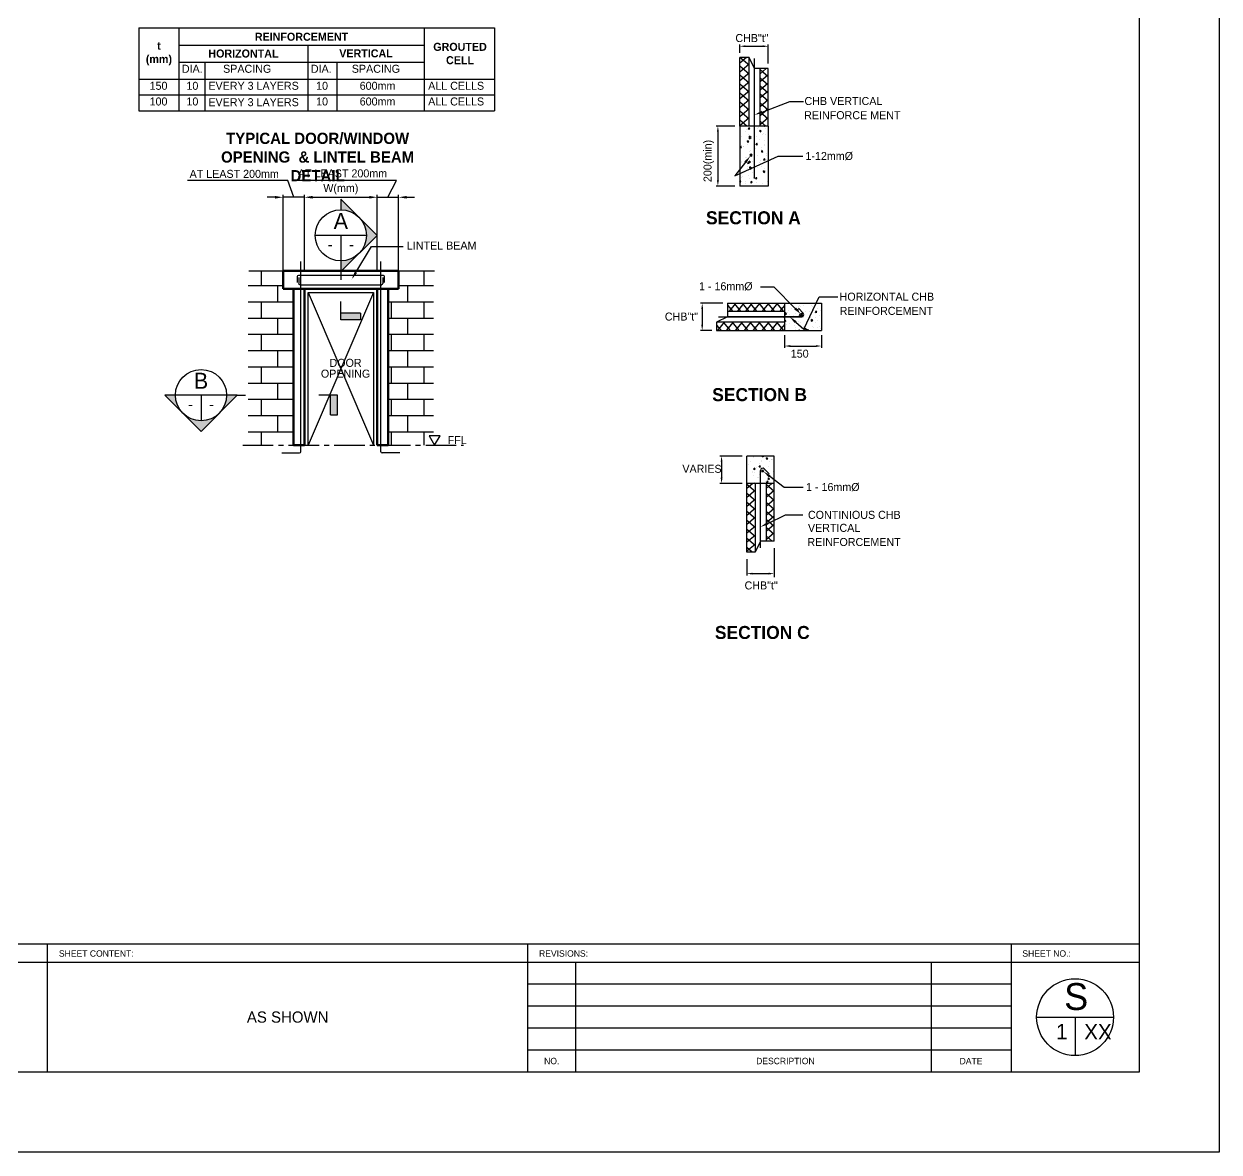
# Paper-space layout 'S1' of a CAD drawing. Header units: millimetres. Extents: x 0 to 841, y 0 to 594.
# Drawn here: x 467.6 to 841, y 0 to 352.3 of the extents above; entities that cross this region are included whole.
import ezdxf

# ---------------------------------------------------------------- set-up
doc = ezdxf.new("R2010")
doc.units = ezdxf.units.MM
doc.linetypes.add('CENTER2', pattern=[28.575, 19.05, -3.175, 3.175, -3.175])
for name, color, linetype in [('G-ANNO-CALLOUTS', 4, 'Continuous'), ('G-ANNO-DIM', 106, 'Continuous'), ('G-ANNO-SYMBOLS', 7, 'Continuous'), ('G-GRID LINES', 8, 'Continuous'), ('TB-BORDER THIN', 82, 'Continuous'), ('TB-BORDER THK', 152, 'Continuous'), ('TB-TEXT', 240, 'Continuous')]:
    doc.layers.add(name, color=color, linetype=linetype)
doc.styles.add('Century', font='GOTHIC.TTF')

# ---------------------------------------------------------------- blocks, each defined once
blk = doc.blocks.new('Section Callout_tail')
h = blk.add_hatch(color=4)
h.dxf.hatch_style = 1
h.paths.add_polyline_path([(469, 0), (576, 0), (576, 305), (469, 305)])
at = {"color": 4}
for p, q in [((469, 305), (469, 0)), ((469, 305), (576, 305)), ((576, 305), (576, 0)), ((576, 0), (288, 0))]:
    blk.add_line(p, q, dxfattribs=at)
blk = doc.blocks.new('Tblock_A1_Structl')
blk.add_line((796, 42.14), (796, 30.14))
blk.add_lwpolyline([(841, 594), (841, 0), (0, 0), (0, 594)], close=True)
at = {"layer": 'TB-BORDER THIN'}
for p, q in [((45, 59.29), (816, 59.29)), ((640, 25), (640, 59.29)), ((751, 59.29), (751, 25)), ((776, 52.43), (625, 52.43)), ((776, 45.57), (625, 45.57)), ((784, 42.14), (808, 42.14)), ((776, 38.71), (625, 38.71)), ((776, 31.86), (625, 31.86))]:
    blk.add_line(p, q, dxfattribs=at)
blk.add_circle((796, 42.14), 12, dxfattribs=at)
at = {"layer": 'TB-BORDER THK'}
for p, q in [((45, 65), (816, 65)), ((475, 25), (475, 65)), ((625, 25), (625, 65)), ((776, 65), (776, 25))]:
    blk.add_line(p, q, dxfattribs=at)
blk.add_lwpolyline([(816, 569), (816, 25), (45, 25), (45, 569)], close=True, dxfattribs=at)
at = {"layer": 'TB-TEXT', "style": 'Century'}
for s, insert, char_height, width, attachment_point in [('SHEET CONTENT:', (478.54, 62), 2, 38.9013, 4), ('REVISIONS:', (628.54, 62), 2, 22.6493, 4), ('SHEET NO.:', (779.54, 62), 2, 22.6493, 4), ('AS SHOWN', (550, 42.14), 3.5, 150, 5), ('NO.', (632.5, 28.43), 2, 15, 5), ('DESCRIPTION', (705.5, 28.43), 2, 91, 5), ('DATE', (763.5, 28.43), 2, 25, 5)]:
    blk.add_mtext(s, dxfattribs=dict(at, insert=insert, char_height=char_height, width=width, attachment_point=attachment_point))
at = {"layer": 'TB-TEXT', "ltscale": 0.2, "attachment_point": 1, "style": 'Century'}
for s, insert, char_height in [('S', (792.61, 52.77), 8.4), ('XX', (798.87, 39.97), 4.8)]:
    blk.add_mtext_dynamic_manual_height_columns(s, width=3.3853, gutter_width=5, heights=[0], dxfattribs=dict(at, insert=insert, char_height=char_height))

psp = doc.layouts.new('S1')

# ---------------------------------------------------------------- hatches: boundary and pattern name
at = {"layer": 'G-ANNO-CALLOUTS'}
h = psp.add_hatch(color=4, dxfattribs=at)
h.dxf.hatch_style = 1
h.paths.add_polyline_path([(572.27, 291.94, 0.198912), (566.61, 294.28), (566.61, 297.6)])
h.paths.add_polyline_path([(577.93, 286.28), (572.27, 280.63, 0.198912), (574.61, 286.28, 0.198912), (572.27, 291.94)])
h.paths.add_polyline_path([(566.61, 274.97), (566.61, 278.28, 0.198912), (572.27, 280.63)])
h = psp.add_hatch(color=4, dxfattribs=at)
h.dxf.hatch_style = 1
h.paths.add_polyline_path([(528.6, 230.72, 0.198912), (530.94, 236.38), (534.26, 236.38)])
h.paths.add_polyline_path([(522.94, 225.06), (517.29, 230.72, 0.198912), (522.94, 228.38, 0.198912), (528.6, 230.72)])
h.paths.add_polyline_path([(511.63, 236.38), (514.94, 236.38, 0.198912), (517.29, 230.72)])
at = {"layer": 'G-ANNO-DIM', "ltscale": 0.2}
for points in [[(694.76, 310.97, 1), (694.76, 311.65, 1)], [(710.55, 261.16, 1), (710.55, 261.84, 1)], [(698.76, 212.83, 1), (698.08, 212.83, 1)]]:
    psp.add_hatch(color=5, dxfattribs=at).paths.add_polyline_path(points)

# ---------------------------------------------------------------- linework, layer by layer
at = {"color": 6}
for p, q in [((503.52, 351.05), (503.52, 325.2)), ((503.52, 351.05), (614.66, 351.05)), ((516.03, 351.05), (516.03, 325.2)), ((592.64, 351.05), (592.64, 325.2)), ((614.66, 351.05), (614.66, 325.2)), ((516.03, 345.72), (592.64, 345.72)), ((556.33, 345.72), (556.33, 325.2)), ((503.52, 335.05), (614.66, 335.05)), ((503.52, 325.2), (614.66, 325.2))]:
    psp.add_line(p, q, dxfattribs=at)
at = {"ltscale": 0.2}
for p, q in [((516.03, 340.38), (592.64, 340.38)), ((524.12, 340.38), (524.12, 325.2)), ((565.39, 340.38), (565.39, 325.2)), ((503.52, 330.12), (614.66, 330.12))]:
    psp.add_line(p, q, dxfattribs=at)
at = {"layer": 'G-ANNO-CALLOUTS', "color": 4}
for p, q in [((566.61, 297.6), (566.61, 294.28)), ((566.61, 297.6), (577.93, 286.28)), ((574.61, 286.28), (558.61, 286.28)), ((566.61, 286.28), (566.61, 278.28)), ((566.61, 274.97), (577.93, 286.28)), ((566.61, 278.28), (566.61, 274.97)), ((566.61, 274.97), (566.61, 272.38)), ((514.94, 236.38), (511.63, 236.38)), ((511.63, 236.38), (522.94, 225.06)), ((530.94, 236.38), (514.94, 236.38)), ((522.94, 236.38), (522.94, 228.38)), ((534.26, 236.38), (522.94, 225.06)), ((534.26, 236.38), (530.94, 236.38)), ((534.26, 236.38), (536.85, 236.38)), ((534.26, 236.38), (536.85, 236.38))]:
    psp.add_line(p, q, dxfattribs=at)
for centre in [(566.61, 286.28), (522.94, 236.38)]:
    psp.add_circle(centre, 8, dxfattribs=at)
at = {"layer": 'G-ANNO-DIM', "ltscale": 0.2}
for p, q in [((691.24, 343.33), (691.24, 345.9)), ((693.01, 345.33), (698.4, 345.33)), ((700.16, 339.91), (700.16, 345.9)), ((695.88, 304.03), (695.88, 341.52)), ((689.74, 320.42), (683.85, 320.42)), ((684.41, 318.65), (684.41, 303.42)), ((693.07, 320.33), (693.07, 320.33)), ((693.15, 318.74), (693.15, 318.74)), ((693.28, 319.32), (693.28, 319.32)), ((693.99, 319.43), (694.2, 319.91)), ((693.99, 319.43), (694.4, 319.51)), ((694.05, 317.62), (694.05, 317.62)), ((694.4, 319.51), (694.2, 319.91)), ((696.68, 319.6), (696.68, 319.6)), ((696.96, 319.86), (696.96, 319.86)), ((697.43, 319.36), (697.43, 319.36)), ((697.62, 318.56), (697.58, 319.09)), ((697.95, 318.83), (697.58, 319.09)), ((697.62, 318.56), (697.95, 318.83)), ((698.42, 317.73), (698.42, 317.73)), ((698.57, 318.13), (698.57, 318.13)), ((698.98, 320.4), (698.99, 320.42)), ((698.98, 320.4), (699.06, 320.42)), ((699.16, 319.74), (699.16, 319.74)), ((699.25, 317.85), (699.25, 317.85)), ((700.07, 319.88), (700.07, 319.88)), ((691.4, 313.62), (691.61, 314.1)), ((691.4, 313.62), (691.81, 313.7)), ((691.81, 313.7), (691.61, 314.1)), ((691.64, 317.18), (691.64, 317.18)), ((691.64, 314.2), (691.64, 314.2)), ((691.87, 314.25), (691.87, 314.25)), ((692.29, 313.89), (692.29, 313.89)), ((692.54, 314.09), (692.54, 314.09)), ((693.6, 314.63), (693.6, 314.63)), ((693.72, 315.29), (693.68, 315.82)), ((694.05, 315.56), (693.68, 315.82)), ((693.72, 315.29), (694.05, 315.56)), ((693.94, 316.03), (693.94, 316.03)), ((694.25, 316.45), (694.24, 317.25)), ((694.77, 316.83), (694.24, 317.25)), ((694.25, 316.45), (694.77, 316.83)), ((694.65, 316.8), (694.65, 316.8)), ((694.76, 317.01), (694.76, 317.01)), ((696.36, 315.29), (696.36, 315.29)), ((696.38, 317.19), (696.38, 317.19)), ((696.39, 314.59), (696.61, 315.07)), ((696.39, 314.59), (696.81, 314.67)), ((696.81, 314.67), (696.61, 315.07)), ((696.83, 314.43), (696.83, 314.43)), ((697.34, 316.32), (697.34, 316.32)), ((698.98, 315.82), (698.98, 315.82)), ((699.08, 314.45), (699.08, 314.45)), ((699.13, 314.53), (699.13, 314.53)), ((692.95, 310.6), (692.95, 310.6)), ((693.42, 310.71), (693.42, 310.71)), ((694.15, 312.37), (694.15, 312.37)), ((694.42, 311.01), (694.42, 311.01)), ((694.59, 312.74), (694.59, 312.74)), ((695.75, 310.64), (695.75, 310.64)), ((696.2, 313.27), (696.2, 313.27)), ((696.71, 311.11), (696.71, 311.11)), ((697.96, 313.56), (697.96, 313.56)), ((697.99, 313.03), (697.99, 313.03)), ((698.18, 312.22), (698.13, 312.75)), ((698.5, 312.49), (698.13, 312.75)), ((698.18, 312.22), (698.5, 312.49)), ((698.8, 309.74), (699.02, 310.23)), ((699.22, 309.82), (699.02, 310.23)), ((699.51, 310.12), (699.51, 310.12)), ((699.57, 311.84), (699.57, 311.84)), ((699.74, 311.16), (699.74, 311.16)), ((691.86, 309.18), (691.86, 309.18)), ((691.92, 309.4), (691.92, 309.4)), ((692, 307.6), (692, 307.6)), ((693.53, 307.67), (693.53, 307.67)), ((693.61, 307.31), (693.61, 307.31)), ((693.81, 308.77), (694.02, 309.26)), ((693.81, 308.77), (694.22, 308.85)), ((694.22, 308.85), (694.02, 309.26)), ((694.28, 308.95), (694.23, 309.48)), ((694.6, 309.22), (694.23, 309.48)), ((694.28, 308.95), (694.6, 309.22)), ((694.3, 307.7), (694.3, 307.7)), ((694.45, 306.91), (694.43, 307.7)), ((694.96, 307.28), (694.43, 307.7)), ((694.45, 306.91), (694.96, 307.29)), ((695, 307.18), (695, 307.18)), ((695.25, 309.46), (695.25, 309.46)), ((696.72, 307.57), (696.72, 307.57)), ((697.35, 308.92), (697.35, 308.92)), ((697.78, 309.74), (697.78, 309.74)), ((697.96, 307.86), (697.96, 307.86)), ((698.65, 309.74), (698.65, 309.74)), ((698.73, 305.88), (698.69, 306.41)), ((699.06, 306.15), (698.69, 306.41)), ((698.8, 309.74), (699.22, 309.83)), ((698.96, 307.19), (698.96, 307.19)), ((699.31, 306.46), (699.31, 306.46)), ((699.33, 306.2), (699.33, 306.2)), ((550.05, 303.45), (518.75, 303.45)), ((551.91, 298.18), (550.05, 303.45)), ((584.02, 303.45), (552.71, 303.45)), ((581.32, 298.18), (584.02, 303.45)), ((691.24, 303.01), (691.43, 303.44)), ((691.24, 302.96), (691.63, 303.04)), ((691.32, 304.83), (691.32, 304.83)), ((691.63, 303.04), (691.43, 303.44)), ((691.88, 304.28), (691.88, 304.28)), ((692.22, 304.63), (692.22, 304.63)), ((692.52, 305.9), (692.52, 305.9)), ((692.93, 303.1), (692.93, 303.1)), ((693.18, 302.61), (693.18, 302.61)), ((693.94, 305.01), (693.94, 305.01)), ((694.26, 304.03), (694.26, 304.03)), ((694.83, 302.61), (694.79, 303.14)), ((695.16, 302.88), (694.79, 303.14)), ((694.83, 302.61), (695.16, 302.88)), ((695.13, 305.95), (695.13, 305.95)), ((695.54, 304.44), (695.54, 304.44)), ((695.91, 306.17), (695.91, 306.17)), ((696.22, 303.93), (696.43, 304.42)), ((696.22, 303.93), (696.63, 304.01)), ((696.63, 304.01), (696.43, 304.41)), ((696.54, 303.65), (696.54, 303.65)), ((696.56, 302.88), (696.56, 302.88)), ((696.73, 304.22), (696.73, 304.22)), ((698.34, 302.5), (698.34, 302.5)), ((698.73, 305.88), (699.06, 306.15)), ((699.96, 303.17), (699.96, 303.17)), ((548.55, 275.22), (548.55, 298.98)), ((555.26, 289.22), (555.26, 298.98)), ((577.97, 275.22), (577.97, 298.98)), ((584.67, 275.22), (584.67, 298.98)), ((689.74, 301.66), (683.85, 301.66)), ((546.05, 298.18), (543.55, 298.18)), ((555.26, 298.18), (548.55, 298.18)), ((557.76, 298.18), (575.47, 298.18)), ((577.97, 298.18), (584.67, 298.18)), ((587.17, 298.18), (589.67, 298.18)), ((555.26, 275.22), (555.26, 294.1)), ((577.97, 284.35), (577.97, 294.1)), ((554.07, 218.7), (554.07, 278.14)), ((579.16, 218.7), (579.16, 278.14)), ((552.99, 273.4), (552.99, 271.56)), ((579.89, 273.75), (553.34, 273.75)), ((553.44, 273.07), (553.44, 271.24)), ((579.79, 271.24), (579.79, 273.07)), ((580.24, 271.56), (580.24, 273.4)), ((553.79, 270.88), (579.43, 270.88)), ((685.91, 265.06), (678.95, 265.06)), ((679.51, 263.29), (679.51, 258.35)), ((705.35, 261.44), (705.33, 262.23)), ((705.86, 261.81), (705.33, 262.23)), ((705.35, 261.44), (705.86, 261.82)), ((706.23, 262.04), (706.23, 262.04)), ((706.38, 262.87), (706.38, 262.87)), ((706.79, 261.54), (706.79, 261.54)), ((707.31, 263.46), (707.31, 263.46)), ((707.58, 264.22), (707.58, 264.22)), ((708.51, 261.93), (708.51, 261.93)), ((709.26, 262.59), (709.21, 263.11)), ((709.58, 262.86), (709.21, 263.11)), ((709.26, 262.59), (709.58, 262.86)), ((709.57, 264.1), (709.57, 264.1)), ((711.06, 261.95), (709.58, 263.51)), ((709.61, 262.31), (709.61, 262.31)), ((709.88, 264.32), (709.88, 264.32)), ((709.95, 261.24), (710.16, 261.73)), ((710.22, 261.6), (710.16, 261.73)), ((710.2, 264.11), (710.2, 264.11)), ((711.29, 264.48), (711.29, 264.48)), ((711.8, 262.39), (711.8, 262.39)), ((713.01, 262.6), (713.01, 262.6)), ((713.53, 264.48), (713.53, 264.48)), ((713.9, 263.12), (713.9, 263.12)), ((714.1, 264.01), (714.1, 264.01)), ((714.94, 262.21), (715.16, 262.7)), ((714.94, 262.21), (715.36, 262.3)), ((715.36, 262.29), (715.16, 262.7)), ((715.62, 263.58), (715.62, 263.58)), ((716.4, 262.87), (716.4, 262.87)), ((684.61, 260.82), (710.6, 260.82)), ((705.37, 260.35), (705.23, 260.62)), ((705.23, 260.33), (705.37, 260.35)), ((705.36, 259.31), (705.31, 259.84)), ((705.68, 259.59), (705.31, 259.84)), ((705.36, 259.31), (705.68, 259.59)), ((705.73, 259.37), (705.73, 259.37)), ((705.77, 258.3), (705.77, 258.3)), ((706.88, 258.75), (706.88, 258.75)), ((707.46, 260.9), (707.46, 260.9)), ((707.97, 260.17), (707.97, 260.17)), ((707.98, 261.14), (707.98, 261.14)), ((708.33, 258.01), (708.33, 258.01)), ((709.58, 259.42), (709.58, 259.42)), ((709.95, 261.24), (710.27, 261.3)), ((710.27, 259.02), (710.27, 259.02)), ((711.11, 260.56), (711.11, 260.56)), ((711.19, 257.69), (711.19, 257.69)), ((713.41, 260.66), (713.41, 260.66)), ((713.71, 259.52), (713.67, 260.05)), ((714.04, 259.79), (713.67, 260.05)), ((713.67, 259.31), (713.67, 259.31)), ((713.71, 259.52), (714.04, 259.79)), ((713.9, 257.87), (713.9, 257.87)), ((714.76, 260.73), (714.76, 260.73)), ((715.01, 258.94), (715.01, 258.94)), ((715.48, 259.59), (715.48, 259.59)), ((716.19, 257.97), (716.19, 257.97)), ((716.31, 261.29), (716.31, 261.29)), ((682.52, 256.58), (678.95, 256.58)), ((705.23, 255.07), (705.23, 251.16)), ((708.63, 256.88), (708.63, 256.88)), ((708.7, 257.65), (708.7, 257.65)), ((709.79, 256.58), (709.77, 256.77)), ((710.05, 256.58), (709.77, 256.77)), ((711.71, 256.58), (711.69, 257.2)), ((712.22, 256.78), (711.69, 257.2)), ((711.95, 256.58), (712.22, 256.78)), ((712.44, 256.58), (712.57, 256.89)), ((712.73, 256.58), (712.57, 256.88)), ((712.7, 257.03), (712.7, 257.03)), ((714.42, 257.42), (714.42, 257.42)), ((715.41, 257.44), (715.41, 257.44)), ((716.62, 257.21), (716.62, 257.21)), ((716.79, 255.07), (716.79, 251.16)), ((707, 251.72), (715.02, 251.72)), ((548.13, 218.35), (553.72, 218.35)), ((585.09, 218.35), (579.51, 218.35)), ((691.98, 217.36), (685, 217.36)), ((695.68, 216.88), (695.68, 216.88)), ((695.69, 217.12), (695.69, 217.12)), ((696.82, 217.23), (696.82, 217.23)), ((698.4, 217.15), (698.4, 217.36)), ((698.4, 217.15), (698.69, 217.36)), ((699.67, 216.33), (699.63, 216.85)), ((700, 216.6), (699.63, 216.85)), ((699.67, 216.33), (700, 216.6)), ((685.56, 215.59), (685.56, 210.56)), ((693.47, 214.03), (693.47, 214.03)), ((694.04, 214.68), (694.04, 214.68)), ((694.6, 215.7), (694.6, 215.7)), ((695.77, 213.05), (695.73, 213.58)), ((696.1, 213.33), (695.73, 213.58)), ((695.77, 213.05), (696.1, 213.33)), ((696.35, 213.83), (696.35, 213.83)), ((697.28, 215.15), (697.28, 215.15)), ((697.29, 213.96), (697.5, 214.44)), ((697.29, 213.96), (697.7, 214.04)), ((697.7, 214.04), (697.5, 214.44)), ((697.73, 188.72), (697.73, 212.88)), ((697.99, 215.98), (697.99, 215.98)), ((698.19, 215.54), (698.19, 215.54)), ((698.4, 213.7), (698.4, 213.7)), ((698.88, 213.43), (698.88, 213.43)), ((700.45, 211.85), (698.9, 213.37)), ((700.13, 214.09), (700.13, 214.09)), ((700.49, 215.64), (700.49, 215.64)), ((701.11, 216.4), (701.11, 216.4)), ((701.18, 216.26), (701.18, 216.26)), ((701.39, 216.26), (701.39, 216.26)), ((695.07, 212.31), (695.07, 212.31)), ((695.26, 212.42), (695.26, 212.42)), ((695.62, 211.15), (695.62, 211.15)), ((695.78, 212.12), (695.78, 212.12)), ((695.92, 209.13), (695.92, 209.13)), ((696.68, 210.58), (696.68, 210.58)), ((697, 210.55), (697, 210.55)), ((697.35, 211.53), (697.35, 211.53)), ((698.07, 212.22), (698.07, 212.22)), ((698.65, 212.69), (698.65, 212.69)), ((699.31, 209.4), (699.31, 209.4)), ((699.7, 209.11), (699.91, 209.6)), ((699.7, 209.11), (700.11, 209.2)), ((700.11, 209.19), (699.91, 209.6)), ((699.95, 210.17), (699.95, 210.17)), ((700.23, 209.99), (700.18, 210.52)), ((700.55, 210.26), (700.18, 210.51)), ((700.23, 209.99), (700.55, 210.26)), ((700.49, 211.7), (700.49, 211.7)), ((701.73, 212.38), (701.73, 212.38)), ((691.98, 208.79), (685, 208.79)), ((694.56, 208.97), (694.56, 208.97)), ((695.66, 208.8), (695.66, 208.8)), ((698.28, 208.86), (698.28, 208.86)), ((699.31, 208.96), (699.31, 208.96)), ((702.02, 188.6), (702.02, 179.52)), ((693.45, 185.18), (693.45, 180.08)), ((695.22, 180.64), (700.25, 180.64))]:
    psp.add_line(p, q, dxfattribs=at)
at = {"layer": 'G-ANNO-DIM', "color": 7}
for p, q in [((691.24, 320.42), (691.24, 341.83)), ((694.17, 341.83), (691.24, 341.83)), ((694.17, 320.42), (694.17, 341.83)), ((695.88, 338.4), (694.17, 341.83)), ((700.16, 338.4), (695.88, 338.4)), ((697.59, 320.42), (697.59, 338.4)), ((700.16, 320.42), (700.16, 338.4)), ((700.16, 320.42), (691.24, 320.42)), ((691.24, 320.42), (691.24, 301.66)), ((700.16, 320.42), (700.16, 301.66)), ((700.16, 301.66), (691.24, 301.66)), ((687.41, 265.06), (687.41, 260.82)), ((687.41, 265.06), (716.79, 265.06)), ((705.23, 262.52), (687.41, 262.52)), ((705.23, 265.06), (705.23, 256.58)), ((716.79, 265.06), (716.79, 256.58)), ((687.41, 260.82), (684.02, 259.12)), ((684.02, 259.12), (684.02, 256.58)), ((705.23, 259.12), (684.02, 259.12)), ((684.02, 256.58), (716.79, 256.58)), ((693.45, 187.38), (693.45, 217.36)), ((702.02, 217.36), (693.45, 217.36)), ((702.02, 190.81), (702.02, 217.36)), ((702.02, 208.79), (693.45, 208.79)), ((696.02, 208.79), (696.02, 187.38)), ((699.45, 208.79), (699.45, 190.81)), ((697.73, 190.81), (696.02, 187.38)), ((702.02, 190.81), (697.73, 190.81)), ((696.02, 187.38), (693.45, 187.38))]:
    psp.add_line(p, q, dxfattribs=at)
at = {"layer": 'G-ANNO-DIM'}
for p, q in [((693.3, 341.83), (691.24, 340.09)), ((694.17, 339.42), (691.31, 341.83)), ((694.17, 339.76), (691.24, 337.29)), ((694.17, 336.62), (691.24, 339.09)), ((694.17, 336.96), (691.24, 334.49)), ((694.17, 333.81), (691.24, 336.28)), ((695.88, 304.03), (695.88, 338.4)), ((699.53, 338.4), (697.59, 336.77)), ((700.16, 335.79), (697.59, 337.96)), ((700.16, 336.37), (697.59, 334.2)), ((694.17, 334.16), (691.24, 331.69)), ((694.17, 331.01), (691.24, 333.48)), ((700.16, 333.23), (697.59, 335.4)), ((700.16, 333.8), (697.59, 331.63)), ((700.16, 330.66), (697.59, 332.83)), ((694.17, 331.35), (691.24, 328.88)), ((694.17, 328.21), (691.24, 330.68)), ((700.16, 331.35), (697.59, 329.18)), ((700.16, 328.21), (697.59, 330.38)), ((694.17, 328.55), (691.24, 326.08)), ((694.17, 325.41), (691.24, 327.88)), ((694.17, 325.75), (691.24, 323.28)), ((694.17, 322.6), (691.24, 325.07)), ((700.16, 328.55), (697.59, 326.38)), ((700.16, 325.41), (697.59, 327.57)), ((700.16, 325.75), (697.59, 323.58)), ((694.17, 322.95), (691.24, 320.48)), ((693.44, 320.42), (691.24, 322.27)), ((700.16, 322.6), (697.59, 324.77)), ((700.16, 322.95), (697.59, 320.78)), ((699.44, 320.42), (697.59, 321.97)), ((537.83, 275.22), (595.92, 275.22)), ((541.84, 270.62), (541.84, 275.22)), ((551.85, 275.22), (581.38, 275.22)), ((592.61, 270.62), (592.61, 275.22)), ((537.62, 270.62), (548.55, 270.62)), ((546.92, 265.54), (546.92, 270.62)), ((584.67, 270.62), (595.61, 270.62)), ((587.53, 265.54), (587.53, 270.62)), ((537.62, 265.54), (551.85, 265.54)), ((541.84, 260.47), (541.84, 265.54)), ((576.83, 268.41), (556.39, 220.72)), ((556.39, 268.41), (576.83, 220.72)), ((556.39, 220.72), (556.39, 268.41)), ((556.39, 268.41), (576.83, 268.41)), ((576.83, 268.41), (576.83, 220.72)), ((581.38, 265.54), (595.61, 265.54)), ((582.45, 260.47), (582.45, 265.54)), ((592.61, 260.47), (592.61, 265.54)), ((687.41, 264.43), (689.03, 262.52)), ((690, 265.06), (687.85, 262.52)), ((689.42, 265.06), (691.57, 262.52)), ((692.54, 265.06), (690.39, 262.52)), ((691.97, 265.06), (694.12, 262.52)), ((695.08, 265.06), (692.94, 262.52)), ((694.4, 265.06), (696.55, 262.52)), ((697.51, 265.06), (695.36, 262.52)), ((697.17, 265.06), (699.32, 262.52)), ((700.29, 265.06), (698.14, 262.52)), ((699.95, 265.06), (702.1, 262.52)), ((703.06, 265.06), (700.92, 262.52)), ((702.72, 265.06), (704.87, 262.52)), ((705.23, 264.34), (703.69, 262.52)), ((537.62, 260.47), (551.85, 260.47)), ((546.92, 255.39), (546.92, 260.47)), ((581.38, 260.47), (595.61, 260.47)), ((587.53, 255.39), (587.53, 260.47)), ((684.02, 258.26), (685.44, 256.58)), ((686.41, 259.12), (684.26, 256.58)), ((686.07, 259.12), (688.22, 256.58)), ((689.18, 259.12), (687.04, 256.58)), ((710.6, 260.82), (687.41, 260.82)), ((688.84, 259.12), (690.99, 256.58)), ((691.96, 259.12), (689.81, 256.58)), ((691.62, 259.12), (693.77, 256.58)), ((694.74, 259.12), (692.59, 256.58)), ((694.4, 259.12), (696.55, 256.58)), ((697.51, 259.12), (695.36, 256.58)), ((697.17, 259.12), (699.32, 256.58)), ((700.29, 259.12), (698.14, 256.58)), ((699.95, 259.12), (702.1, 256.58)), ((703.06, 259.12), (700.92, 256.58)), ((702.72, 259.12), (704.87, 256.58)), ((705.23, 258.4), (703.69, 256.58)), ((537.62, 255.39), (551.85, 255.39)), ((541.84, 250.31), (541.84, 255.39)), ((581.38, 255.39), (595.61, 255.39)), ((582.45, 250.31), (582.45, 255.39)), ((592.61, 250.31), (592.61, 255.39)), ((537.62, 250.31), (551.85, 250.31)), ((546.92, 245.24), (546.92, 250.31)), ((581.38, 250.31), (595.61, 250.31)), ((587.53, 245.24), (587.53, 250.31)), ((537.62, 245.24), (551.85, 245.24)), ((541.84, 240.16), (541.84, 245.24)), ((581.38, 245.24), (595.61, 245.24)), ((582.45, 240.16), (582.45, 245.24)), ((592.61, 240.16), (592.61, 245.24)), ((537.62, 240.16), (551.85, 240.16)), ((546.92, 235.08), (546.92, 240.16)), ((581.38, 240.16), (595.61, 240.16)), ((587.53, 235.08), (587.53, 240.16)), ((537.62, 235.08), (551.85, 235.08)), ((541.84, 230.01), (541.84, 235.08)), ((581.38, 235.08), (595.61, 235.08)), ((582.45, 230.01), (582.45, 235.08)), ((592.61, 230.01), (592.61, 235.08)), ((537.62, 230.01), (551.85, 230.01)), ((546.92, 225.26), (546.92, 230.01)), ((581.38, 230.01), (595.61, 230.01)), ((587.53, 225.26), (587.53, 230.01)), ((537.62, 224.93), (551.85, 224.93)), ((541.84, 220.72), (541.84, 224.93)), ((546.92, 224.93), (546.92, 225.26)), ((581.38, 224.93), (595.61, 224.93)), ((582.45, 220.72), (582.45, 224.93)), ((587.53, 224.93), (587.53, 225.26)), ((592.61, 220.72), (592.61, 224.93)), ((695.29, 208.79), (693.45, 207.24)), ((696.02, 206.26), (693.45, 208.43)), ((696.02, 206.6), (693.45, 204.44)), ((696.02, 203.46), (693.45, 205.63)), ((701.29, 208.79), (699.45, 207.24)), ((702.02, 206.26), (699.45, 208.43)), ((702.02, 206.6), (699.45, 204.44)), ((702.02, 203.46), (699.45, 205.63)), ((696.02, 203.8), (693.45, 201.63)), ((696.02, 200.66), (693.45, 202.83)), ((702.02, 203.8), (699.45, 201.63)), ((702.02, 200.66), (699.45, 202.83)), ((696.02, 201), (693.45, 198.83)), ((696.02, 197.85), (693.45, 200.02)), ((696.02, 198.2), (693.45, 196.03)), ((702.02, 201), (699.45, 198.83)), ((702.02, 197.85), (699.45, 200.02)), ((702.02, 198.55), (699.45, 196.38)), ((696.02, 195.05), (693.45, 197.22)), ((696.02, 195.4), (693.45, 193.23)), ((696.02, 192.25), (693.45, 194.42)), ((702.02, 195.4), (699.45, 197.57)), ((702.02, 195.98), (699.45, 193.81)), ((702.02, 192.84), (699.45, 195)), ((696.02, 192.59), (693.45, 190.42)), ((696.02, 189.45), (693.45, 191.62)), ((702.02, 193.41), (699.45, 191.24)), ((701.38, 190.81), (699.45, 192.44)), ((696.02, 189.79), (693.45, 187.62)), ((695.15, 187.38), (693.45, 188.81))]:
    psp.add_line(p, q, dxfattribs=at)
at = {"layer": 'G-ANNO-DIM', "color": 7, "lineweight": 50, "ltscale": 0.2}
for p, q in [((548.55, 269.55), (548.55, 275.22)), ((584.67, 275.22), (548.55, 275.22)), ((584.67, 269.55), (584.67, 275.22)), ((551.85, 220.72), (551.85, 269.55)), ((555.26, 220.72), (555.26, 269.55)), ((577.97, 269.55), (577.97, 220.72)), ((581.38, 269.55), (581.38, 220.72)), ((555.26, 220.72), (551.85, 220.72)), ((577.97, 220.72), (581.38, 220.72))]:
    psp.add_line(p, q, dxfattribs=at)
at = {"layer": 'G-ANNO-DIM', "color": 7, "lineweight": 50}
psp.add_line((548.55, 269.55), (584.67, 269.55), dxfattribs=at)
at = {"layer": 'G-ANNO-DIM', "color": 8, "linetype": 'CENTER2', "ltscale": 0.5}
psp.add_line((535.99, 220.72), (604.92, 220.72), dxfattribs=at)
at = {"layer": 'G-ANNO-DIM', "ltscale": 0.2}
for points in [[(698.22, 324.8), (706.94, 328.08), (711.11, 328.08)], [(692.99, 309.09), (689.69, 304.89), (703.27, 310.96), (710.91, 310.96)], [(571.3, 274.69), (576.19, 282.77), (586.08, 282.77)], [(708.53, 263.49), (702.02, 270.15), (697.75, 270.15)], [(708.73, 259.18), (711.23, 257.01), (716.04, 267.07), (721.88, 267.07)], [(700.61, 211.04), (705.13, 207.62), (711.02, 207.62)], [(699.99, 196.33), (705.56, 199), (710.93, 199)]]:
    psp.add_lwpolyline(points, dxfattribs=at)
at = {"layer": 'G-ANNO-DIM', "color": 5}
for start, end in [(0, 180), (180, 0)]:
    psp.add_arc((694.76, 311.31), 0.343, start, end, dxfattribs=at)
at = {"layer": 'G-ANNO-DIM', "ltscale": 0.2}
for centre, radius, start, end in [((694.76, 311.31), 0.339, 90, 270), ((694.76, 311.31), 0.339, 270, 90), ((553.34, 273.4), 0.354, 90, 180), ((579.89, 273.4), 0.354, 0, 90), ((553.79, 271.24), 0.354, 180, 270), ((579.43, 271.24), 0.354, 270, 0), ((710.55, 261.5), 0.339, 90, 270), ((710.55, 261.5), 0.339, 270, 90), ((710.55, 261.5), 0.68, 274.1606, 41.503), ((553.72, 218.7), 0.354, 270, 0), ((579.51, 218.7), 0.354, 180, 270), ((698.43, 212.87), 0.692, 46.5317, 179.5499), ((698.42, 212.83), 0.343, 180, 0)]:
    psp.add_arc(centre, radius, start, end, dxfattribs=at)
for points in [[(693.01, 345.63), (693.01, 345.04), (691.24, 345.33)], [(698.4, 345.63), (698.4, 345.04), (700.16, 345.33)], [(698.37, 324.41), (695.88, 323.92), (698.07, 325.19)], [(684.12, 318.65), (684.71, 318.65), (684.41, 320.42)], [(692.67, 309.35), (694.54, 311.05), (693.32, 308.83)], [(684.12, 303.42), (684.71, 303.42), (684.41, 301.66)], [(546.05, 298.59), (546.05, 297.76), (548.55, 298.18)], [(557.76, 298.59), (557.76, 297.76), (555.26, 298.18)], [(557.76, 298.59), (557.76, 297.76), (555.26, 298.18)], [(575.47, 298.59), (575.47, 297.76), (577.97, 298.18)], [(575.47, 298.59), (575.47, 297.76), (577.97, 298.18)], [(587.17, 298.59), (587.17, 297.76), (584.67, 298.18)], [(571.66, 274.47), (570.01, 272.55), (570.94, 274.9)], [(679.22, 263.29), (679.81, 263.29), (679.51, 265.06)], [(708.83, 263.78), (710.28, 261.71), (708.23, 263.2)], [(679.22, 258.35), (679.81, 258.35), (679.51, 256.58)], [(708.46, 258.86), (706.85, 260.82), (709.01, 259.49)], [(707, 252.02), (707, 251.43), (705.23, 251.72)], [(715.02, 252.02), (715.02, 251.43), (716.79, 251.72)], [(685.27, 215.59), (685.86, 215.59), (685.56, 217.36)], [(685.27, 210.56), (685.86, 210.56), (685.56, 208.79)], [(700.36, 210.7), (698.61, 212.54), (700.86, 211.37)], [(700.17, 195.96), (697.73, 195.25), (699.81, 196.71)], [(695.22, 180.94), (695.22, 180.35), (693.45, 180.64)], [(700.25, 180.94), (700.25, 180.35), (702.02, 180.64)]]:
    psp.add_solid(points, dxfattribs=at)
at = {"layer": 'G-ANNO-SYMBOLS', "linetype": 'ByBlock'}
psp.add_lwpolyline([(597.65, 223.72), (594.19, 223.72), (595.92, 220.72), (597.65, 223.72)], dxfattribs=at)

# ---------------------------------------------------------------- block references
psp.add_blockref('Tblock_A1_Structl', (0, 0))
at = {"layer": 'G-ANNO-CALLOUTS', "yscale": 0.02000001053303081, "zscale": 0.02000001053303081}
for p, xscale, rotation in [((566.61, 271.38), 0.02000001053303081, 270), ((554.03, 236.38), -0.02000001053303081, 180)]:
    psp.add_blockref('Section Callout_tail', p, dxfattribs=dict(at, xscale=xscale, rotation=rotation))

# ---------------------------------------------------------------- texts
at = {"style": 'Century'}
for s, p in [('DIA.', (516.95, 337.05)), ('SPACING', (529.83, 337.05)), ('DIA.', (557.25, 337.05)), ('SPACING', (570.04, 337.05)), ('150', (506.87, 331.74)), ('10', (518.38, 331.74)), ('EVERY 3 LAYERS', (525.23, 331.74)), ('10', (558.89, 331.74)), ('600mm', (572.51, 331.74)), ('ALL CELLS', (593.9, 331.74)), ('100', (506.87, 326.84)), ('10', (518.38, 326.84)), ('EVERY 3 LAYERS', (525.23, 326.62)), ('10', (558.89, 326.84)), ('600mm', (572.51, 326.84)), ('ALL CELLS', (593.9, 326.84))]:
    psp.add_text(s, height=2.5, dxfattribs=at).set_placement(p)
for s, insert, char_height, width, attachment_point in [('{\\fCentury Gothic|b1|i0|c0|p34;REINFORCEMENT}', (554.33, 348.28), 2.5, 76.6021, 5), ('{\\fCentury Gothic|b1|i0|c0|p34;t \\P(mm)}', (509.78, 343.05), 2.5, 12.5154, 5), ('\\pxqc;{\\fCentury Gothic|b1|i0|c0|p34;HORIZONTAL }', (536.18, 343.05), 2.5, 36.306, 5), ('{\\fCentury Gothic|b1|i0|c0|p34;VERTICAL }', (574.48, 343.09), 2.5, 36.306, 5), ('{\\fCentury Gothic|b1|i0|c0|p34;GROUTED CELL}', (603.85, 343.05), 2.5, 22.4346, 5), ('\\pxqc;{\\fCentury Gothic|b1|i0|c0|p34;TYPICAL DOOR/WINDOW OPENING  & LINTEL BEAM DETAIL}', (520.88, 318.33), 3.5, 76.96, 1), ('{\\fCentury Gothic|b1|i0|c0|p34; SECTION A}', (679.19, 293.8), 4.0661, 30.7305, 1), ('{\\fCentury Gothic|b1|i0|c0|p34; SECTION B}', (681.14, 238.57), 4.0661, 29.7888, 1), ('{\\fCentury Gothic|b1|i0|c0|p34; SECTION C}', (681.97, 164.3), 4.0661, 31.1472, 1)]:
    psp.add_mtext(s, dxfattribs=dict(at, insert=insert, char_height=char_height, width=width, attachment_point=attachment_point))
at = {"layer": 'G-ANNO-CALLOUTS', "color": 4, "attachment_point": 5, "style": 'Century'}
for s, insert, char_height, width in [('\\pxqc;A', (566.61, 290.78), 5, 15.8092), ('-', (563.31, 283.46), 3.5, 6.6071), ('-', (569.92, 283.46), 3.5, 6.6071), ('\\pxqc;B', (522.94, 240.88), 5, 15.8092), ('-', (519.64, 233.55), 3.5, 6.6071), ('-', (526.25, 233.55), 3.5, 6.6071)]:
    psp.add_mtext(s, dxfattribs=dict(at, insert=insert, char_height=char_height, width=width))
at = {"layer": 'G-ANNO-DIM', "ltscale": 0.2, "style": 'Century'}
for s, p in [('CHB"t"', (689.87, 346.65)), ('CHB VERTICAL', (711.47, 326.98)), ('REINFORCE MENT', (711.37, 322.56)), ('1-12mm%%C', (711.77, 309.82)), ('LINTEL BEAM', (587.25, 281.86)), ('1 - 16mm%%C', (678.52, 269.13)), ('HORIZONTAL CHB', (722.44, 265.88)), ('CHB"t"', (667.84, 259.67)), ('REINFORCEMENT', (722.45, 261.45)), ('150', (707.19, 248.08)), ('VARIES', (673.32, 212.13)), ('1 - 16mm%%C', (711.96, 206.44)), ('CONTINIOUS CHB ', (712.55, 197.75)), ('VERTICAL', (712.55, 193.69)), ('REINFORCEMENT', (712.37, 189.27)), ('CHB"t"', (692.75, 175.71))]:
    psp.add_text(s, height=2.5, dxfattribs=at).set_placement(p)
at = {"layer": 'G-ANNO-DIM', "style": 'Century'}
psp.add_text('200(min)', height=2.5, rotation=90, dxfattribs=at).set_placement((682.43, 302.92))
at = {"layer": 'G-ANNO-DIM', "ltscale": 0.2, "char_height": 2.5, "attachment_point": 5, "style": 'Century'}
for s, insert in [('\\A1;AT LEAST 200mm', (533.3, 305.47)), ('\\A1;AT LEAST 200mm', (567.14, 305.62)), ('\\A1;W(mm)', (566.61, 300.69))]:
    psp.add_mtext(s, dxfattribs=dict(at, insert=insert))
at = {"layer": 'G-ANNO-DIM', "insert": (568.09, 247.72), "char_height": 2.5, "width": 16.9973, "attachment_point": 2, "line_spacing_factor": 0.810216, "style": 'Century'}
psp.add_mtext('DOOR OPENING', dxfattribs=at)
at = {"layer": 'G-GRID LINES', "color": 7, "insert": (599.99, 223.6), "char_height": 2.5, "width": 5.6074, "attachment_point": 1, "style": 'Century'}
psp.add_mtext('FFL', dxfattribs=at)
at = {"layer": 'TB-TEXT', "ltscale": 0.2, "insert": (790.07, 40.03), "char_height": 4.8, "attachment_point": 1, "style": 'Century'}
psp.add_mtext_dynamic_manual_height_columns('1', width=3.3853, gutter_width=5, heights=[0], dxfattribs=at)

doc.saveas('drawing.dxf')
